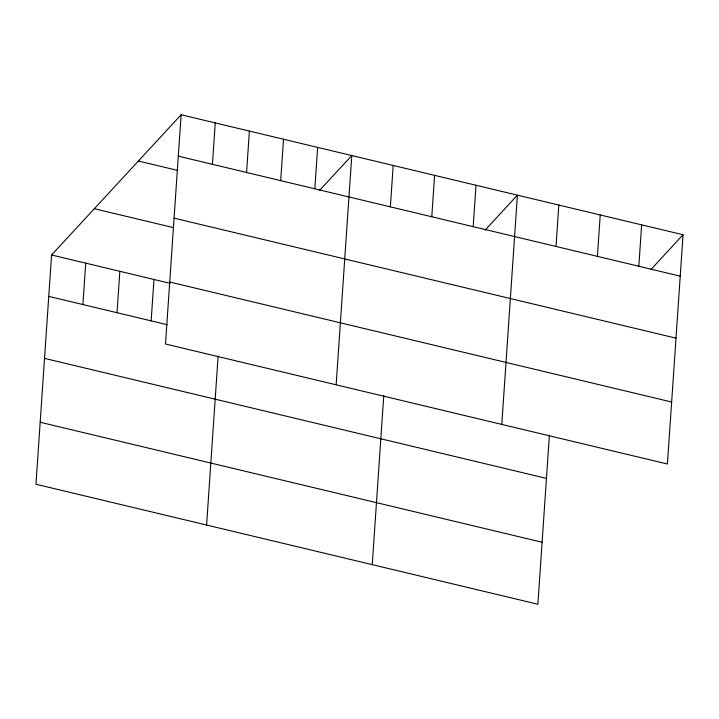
<?xml version="1.0" encoding="UTF-8"?>
<svg xmlns="http://www.w3.org/2000/svg" width="719" height="719" viewBox="0 0 719 719"><rect width="100%" height="100%" fill="white"/><g stroke="black" fill="none" stroke-linecap="round" stroke-linejoin="round"><path stroke-width="1.08" d="M181.125 114.752L165.496 344.006L667.421 464.016L683.05 234.762L181.125 114.752L51.579 254.984L35.95 484.238L537.875 604.248L549.397 435.211M82.892 304.55L85.714 263.145M117.017 312.711L119.839 271.306M151.152 320.872L153.974 279.466M212.429 164.309L215.26 122.913M206.605 525.041L218.127 356.004M246.563 172.47L249.385 131.074M280.698 180.631L283.52 139.234M314.823 188.791L317.645 147.395M336.15 384.809L351.78 155.556L319.533 190.472M390.363 206.856L393.185 165.46M372.244 564.64L383.766 395.612M431.777 216.761L434.6 175.355M473.183 226.656L476.005 185.259M501.79 424.408L517.41 195.164L485.163 230.071M556.003 246.455L558.825 205.059M597.408 256.359L600.23 214.963M638.823 266.264L641.645 224.858M650.803 269.67L683.05 234.762M178.303 156.158L680.228 276.159M138.372 161.029L177.836 170.466M174.079 218.145L676.004 338.155M94.333 208.708L173.252 227.581M169.72 282.01L671.645 402.02M51.579 254.984L169.972 283.295M48.757 296.39L167.15 324.691M44.533 358.377L546.458 478.387M40.174 422.251L542.099 542.252"/></g></svg>
